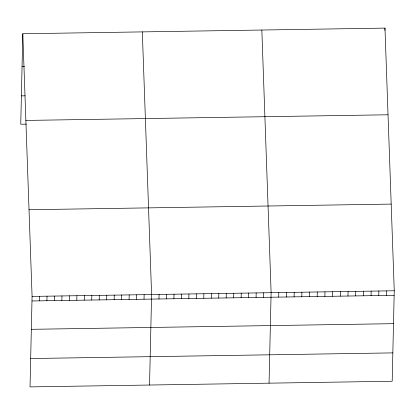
<?xml version="1.0" encoding="UTF-8"?>
<svg xmlns="http://www.w3.org/2000/svg" width="415" height="415" viewBox="0 0 415 415"><rect width="100%" height="100%" fill="white"/><g stroke="black" fill="none" stroke-linecap="round" stroke-linejoin="round"><path stroke-width="0.62" d="M22.804 33.755L32.085 296.414L30.03 386.894L392.196 381.245L394.25 290.77L384.97 28.106L22.804 33.755L20.75 124.23L26.352 124.147M39.451 300.844L39.555 296.294M46.921 300.73L47.025 296.18M54.391 300.61L54.495 296.066M61.861 300.496L61.965 295.947M69.331 300.382L69.43 295.833M76.801 300.263L76.9 295.713M84.266 300.149L84.37 295.599M91.736 300.029L91.84 295.48M99.206 299.915L99.31 295.366M106.676 299.796L106.78 295.247M114.146 299.682L114.25 295.132M121.616 299.563L121.719 295.018M129.086 299.448L129.19 294.899M136.556 299.334L136.66 294.785M144.026 299.215L144.13 294.666M149.545 385.032L151.6 294.551L142.319 31.893M158.966 298.982L159.07 294.432M166.436 298.867L166.54 294.318M173.906 298.748L174.01 294.199M181.376 298.634L181.48 294.085M188.846 298.515L188.944 293.97M196.316 298.401L196.414 293.851M203.781 298.281L203.884 293.737M211.251 298.167L211.354 293.618M218.721 298.053L218.824 293.504M226.191 297.934L226.294 293.384M233.661 297.82L233.764 293.27M241.131 297.7L241.234 293.151M248.601 297.586L248.704 293.037M256.071 297.467L256.174 292.917M263.541 297.353L263.644 292.803M269.06 383.164L271.114 292.689L261.834 30.025M278.704 297.114L278.807 292.565M286.402 296.995L286.506 292.445M294.1 296.875L294.204 292.326M301.793 296.756L301.897 292.207M309.491 296.637L309.595 292.087M317.185 296.518L317.288 291.968M324.883 296.398L324.987 291.849M332.581 296.274L332.68 291.729M340.274 296.154L340.378 291.605M347.972 296.035L348.076 291.486M355.665 295.916L355.769 291.366M363.364 295.796L363.467 291.247M371.057 295.677L371.16 291.128M378.755 295.558L378.859 291.008M384.918 30.383L384.97 28.106M386.453 295.439L386.552 290.889M22.057 66.659L24.547 66.623M21.393 95.875L25.128 95.818M25.865 120.433L388.03 114.784M29.019 209.736L391.189 204.092M32.085 296.414L394.25 290.77M31.981 300.963L394.146 295.314M31.338 329.318L393.503 323.674M30.674 358.534L392.839 352.89"/></g></svg>
